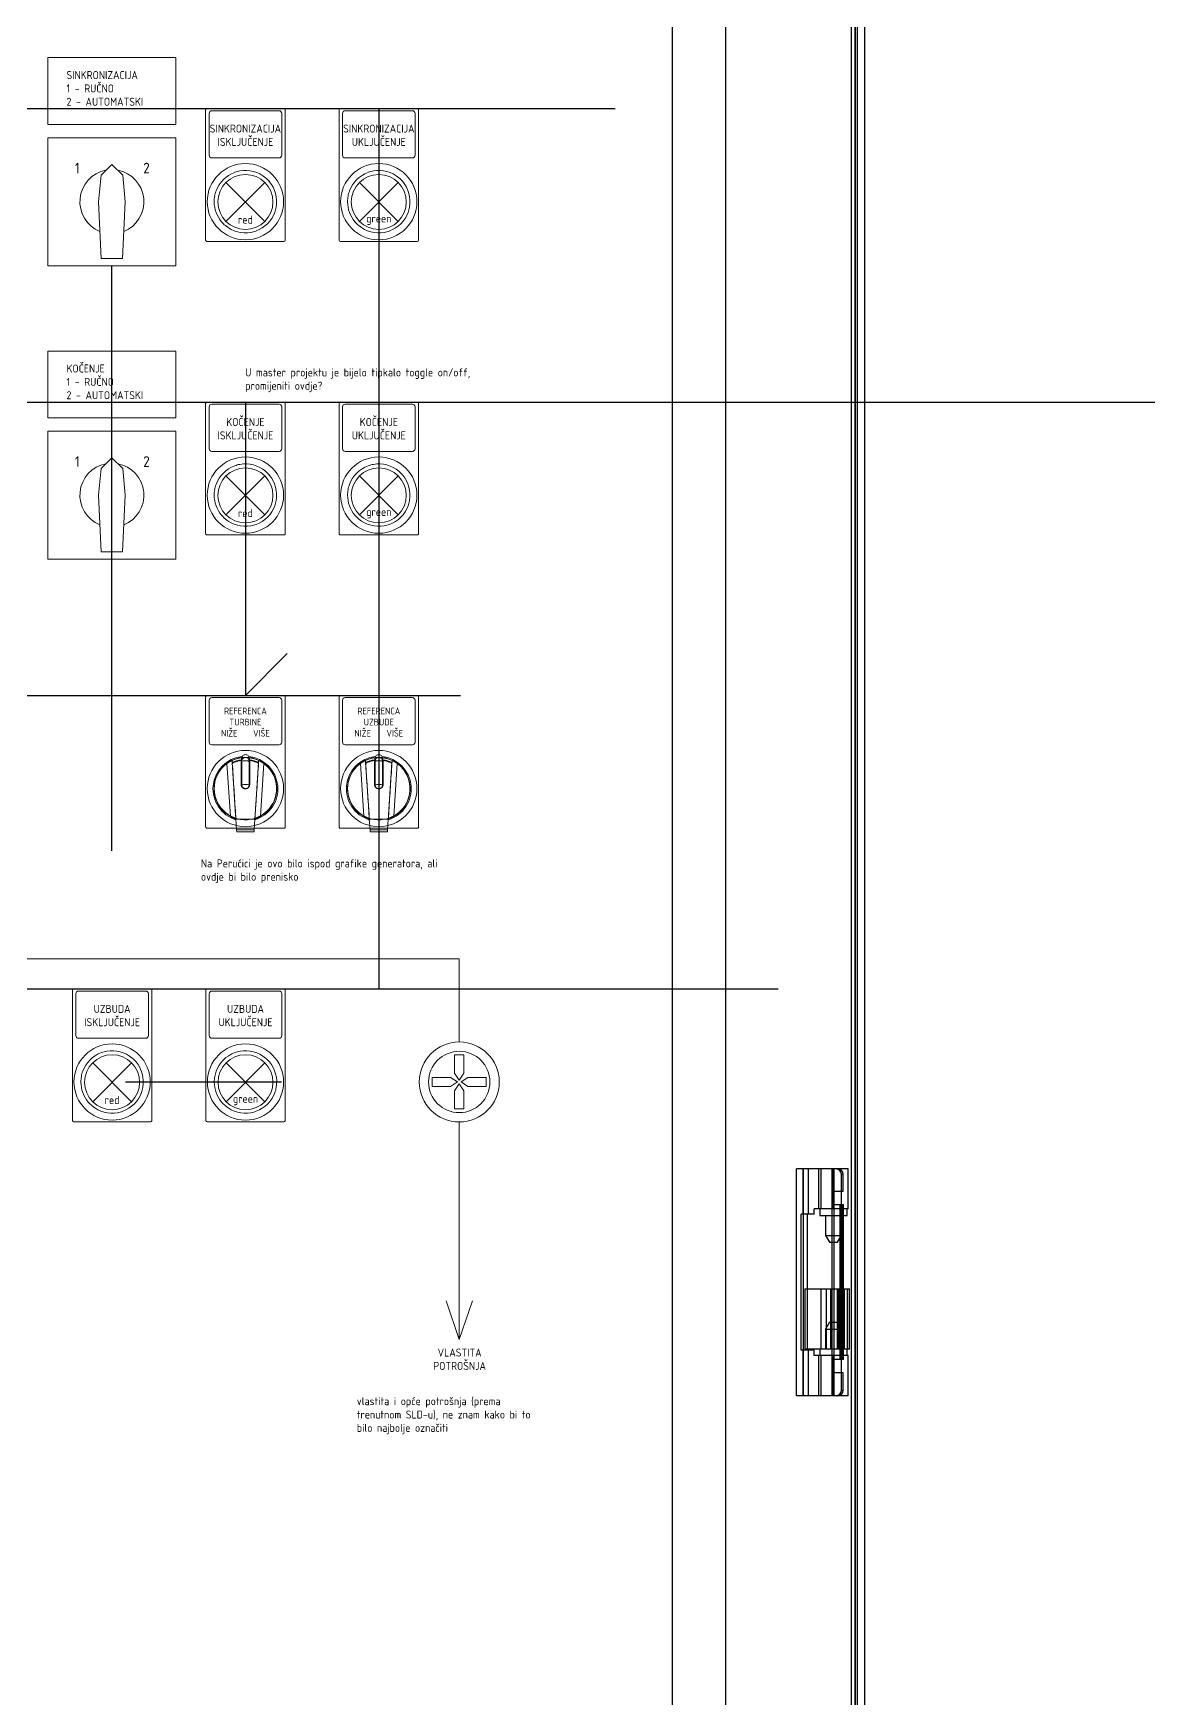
# Model space of a CAD drawing. Header units: millimetres. Extents: x 40929 to 57897, y 13592 to 43737.
# Drawn here: x 48153 to 48571, y 41068 to 41692 of the extents above; entities that cross this region are included whole.
import ezdxf
from ezdxf.enums import TextEntityAlignment as Align

# ---------------------------------------------------------------- set-up
doc = ezdxf.new("R2010")
doc.units = ezdxf.units.MM
doc.linetypes.add('ACAD_ISO03W100', pattern=[30, 12, -18])
doc.layers.add('! NO PLOT !', color=7, linetype='Continuous', true_color=0xff75dd, plot=False)
doc.layers.add('000-PI-Oprema', color=30, linetype='Continuous', lineweight=5)
for name, color, linetype in [('000-PI-ORMAR', 2, 'Continuous'), ('000-PI_TEXT', 7, 'Continuous'), ('10kV', 1, 'Continuous')]:
    doc.layers.add(name, color=color, linetype=linetype)
doc.styles.add('PI0', font='isocpeur.ttf', dxfattribs={"width": 0.9})

# ---------------------------------------------------------------- blocks, each defined once
blk = doc.blocks.new('8806000_2000x800x600')
at = {"layer": '! NO PLOT !'}
for p, q in [((-3075.82, -8.25), (-3075.82, 1831.75)), ((-3095.82, 1826.75), (-3095.82, -3.25)), ((-3049.32, 583), (-3049.32, 668)), ((-3029.87, 668), (-3049.32, 668)), ((-3046.83, 651), (-3046.83, 668)), ((-3046.63, 583), (-3046.63, 668)), ((-3044.73, 651), (-3044.73, 668)), ((-3040.97, 668), (-3040.97, 653)), ((-3040.06, 653), (-3040.06, 668)), ((-3035.95, 583), (-3035.95, 668)), ((-3035.42, 653), (-3035.42, 668)), ((-3035.2, 583), (-3035.2, 668)), ((-3032.45, 666), (-3031.8, 666)), ((-3032.45, 585), (-3032.45, 666)), ((-3031.8, 659.5), (-3031.8, 666)), ((-3029.87, 653), (-3029.87, 668)), ((-3031.8, 659.5), (-3035.95, 659.5)), ((-3032.44, 591.5), (-3032.44, 659.5)), ((-3047.56, 600), (-3047.56, 651)), ((-3042.64, 651), (-3047.56, 651)), ((-3045.1, 600), (-3045.1, 651)), ((-3029.87, 653), (-3042.64, 653)), ((-3042.64, 651), (-3042.64, 653)), ((-3040.52, 653), (-3040.52, 650.5)), ((-3040.52, 650.5), (-3030.32, 650.5)), ((-3038.37, 650.5), (-3038.37, 643.01)), ((-3031.72, 654.5), (-3035.95, 654.5)), ((-3032.87, 596.5), (-3032.87, 654.5)), ((-3032.47, 643.01), (-3032.47, 650.5)), ((-3032.15, 596.5), (-3032.15, 654.5)), ((-3031.72, 596.5), (-3031.72, 654.5)), ((-3030.32, 650.5), (-3030.32, 653)), ((-3038.37, 643.01), (-3036.92, 640.5)), ((-3038.37, 643.01), (-3032.47, 643.01)), ((-3036.92, 640.5), (-3033.92, 640.5)), ((-3033.92, 640.5), (-3032.47, 643.01)), ((-3046.12, 623), (-3046.12, 600.5)), ((-3046.12, 623), (-3029.32, 623)), ((-3040.17, 623), (-3040.17, 600.5)), ((-3038.17, 623), (-3038.17, 600.5)), ((-3036.49, 623), (-3036.49, 600.5)), ((-3036.14, 623), (-3036.14, 600.5)), ((-3033.99, 623), (-3033.99, 600.5)), ((-3033.64, 623), (-3033.64, 600.5)), ((-3033.28, 623), (-3033.28, 600.5)), ((-3032.15, 623), (-3032.15, 600.5)), ((-3031.4, 623), (-3031.4, 600.5)), ((-3031.28, 600.5), (-3031.28, 623)), ((-3030.27, 623), (-3030.27, 600.5)), ((-3029.52, 623), (-3029.52, 600.5)), ((-3036.92, 610.5), (-3038.37, 607.99)), ((-3038.37, 607.99), (-3038.37, 600.5)), ((-3038.37, 607.99), (-3032.47, 607.99)), ((-3036.92, 610.5), (-3033.92, 610.5)), ((-3032.47, 607.99), (-3033.92, 610.5)), ((-3032.47, 600.5), (-3032.47, 607.99)), ((-3042.64, 600), (-3047.56, 600)), ((-3046.83, 583), (-3046.83, 600)), ((-3046.12, 600.5), (-3029.32, 600.5)), ((-3044.73, 583), (-3044.73, 600)), ((-3042.64, 598), (-3042.64, 600)), ((-3040.52, 600.5), (-3040.52, 598)), ((-3030.32, 598), (-3030.32, 600.5)), ((-3029.87, 598), (-3042.64, 598)), ((-3040.97, 598), (-3040.97, 583)), ((-3040.06, 583), (-3040.06, 598)), ((-3031.72, 596.5), (-3035.95, 596.5)), ((-3035.42, 583), (-3035.42, 598)), ((-3029.87, 583), (-3029.87, 598)), ((-3031.8, 591.5), (-3035.95, 591.5)), ((-3031.8, 585), (-3031.8, 591.5)), ((-3029.87, 583), (-3049.32, 583)), ((-3032.45, 585), (-3031.8, 585))]:
    blk.add_line(p, q, dxfattribs=at)
for centre, start_param, end_param in [((-3034.38, 666), 4.712389, 6.283185), ((-3033.73, 666), 4.712389, 6.283185), ((-3034.38, 585), 3.141593, 4.712389), ((-3033.73, 585), 3.141593, 4.712389)]:
    blk.add_ellipse(centre, major_axis=(0, 2), ratio=0.965926, start_param=start_param, end_param=end_param, dxfattribs=at)
at = {"layer": '000-PI-ORMAR'}
for p, q in [((-3028.83, 1904), (-3028.83, -80.5)), ((-3027.33, 1904), (-3027.33, -80.5)), ((-3027.32, -80.5), (-3027.32, 1904)), ((-3026.55, 1883.5), (-3026.55, -67.5)), ((-3023.83, 1883.5), (-3023.83, -67.5))]:
    blk.add_line(p, q, dxfattribs=at)
blk = doc.blocks.new('Label_holder_rectangular')
at = {"layer": '000-PI-Oprema'}
for p, q in [((-14.9, -14.4), (-14.9, 34.400002)), ((-14.4, 34.900002), (14.4, 34.900002)), ((-13.6, 17.4), (-13.6, 33.099998)), ((-12.6, 34.099998), (12.6, 34.099998)), ((13.6, 17.4), (13.6, 33.099998)), ((14.9, -14.4), (14.9, 34.400002)), ((-12.6, 16.4), (12.6, 16.4)), ((-14.4, -14.9), (14.4, -14.9))]:
    blk.add_line(p, q, dxfattribs=at)
blk.add_circle((0, 0), 14.3, dxfattribs=at)
for centre, radius, start, end in [((-14.4, 34.4), 0.5, 89.999956, 179.999825), ((-12.6, 33.1), 1, 90.000022, 180.000087), ((12.6, 33.1), 1, 359.999913, 89.999978), ((14.4, 34.4), 0.5, 0.000175, 90.000044), ((-12.6, 17.4), 1, 180, 269.999978), ((12.6, 17.4), 1, 270.000022, 0), ((0, 0), 11.7, 109.999999, 160.000001), ((0, 0), 11.704999, 100, 110), ((0, 0), 11.7, 50, 100), ((0, 0), 11.705, 40.000001, 49.999999), ((0, 0), 11.7, 350, 40), ((0, 0), 11.7, 170, 180), ((0, 0), 11.7, 180, 220), ((0, 0), 11.705, 160, 170), ((0, 0), 11.7, 289.999999, 340.000001), ((0, 0), 11.705, 340, 350), ((0, 0), 11.705, 220.000001, 229.999999), ((0, 0), 11.7, 230, 280), ((0, 0), 11.704999, 280, 290), ((-14.4, -14.4), 0.5, 180, 270.000044), ((14.4, -14.4), 0.5, 269.999956, 0)]:
    blk.add_arc(centre, radius, start, end, dxfattribs=at)
blk = doc.blocks.new('CR22-30 AT RG 24 TV')
at = {"layer": '000-PI-Oprema', "ltscale": 0.25}
for p, q in [((42473.31, 46272.73), (42476.74, 46272.73)), ((42473.31, 46272.73), (42473.31, 46265.87)), ((42476.74, 46272.73), (42476.74, 46265.87)), ((42464.9, 46264.32), (42464.9, 46260.89)), ((42464.9, 46264.32), (42471.76, 46264.32)), ((42471.76, 46264.32), (42474.34, 46262.61)), ((42474.34, 46262.61), (42471.76, 46260.89)), ((42473.31, 46265.87), (42475.03, 46263.29)), ((42475.03, 46263.29), (42476.74, 46265.87)), ((42478.29, 46264.32), (42475.71, 46262.61)), ((42475.71, 46262.61), (42478.29, 46260.89)), ((42485.15, 46264.32), (42478.29, 46264.32)), ((42485.15, 46264.32), (42485.15, 46260.89)), ((42464.9, 46260.89), (42471.76, 46260.89)), ((42473.31, 46259.35), (42475.03, 46261.92)), ((42473.31, 46252.48), (42473.31, 46259.35)), ((42475.03, 46261.92), (42476.74, 46259.35)), ((42476.74, 46252.48), (42476.74, 46259.35)), ((42485.15, 46260.89), (42478.29, 46260.89)), ((42473.31, 46252.48), (42476.74, 46252.48))]:
    blk.add_line(p, q, dxfattribs=at)
for radius in [15, 11.5]:
    blk.add_circle((42475.03, 46262.61), radius, dxfattribs=at)

msp = doc.modelspace()

# ---------------------------------------------------------------- linework, layer by layer
at = {"layer": '! NO PLOT !', "ltscale": 0.25}
for p, q in [((47885.044, 41664.253), (48371.074, 41664.253)), ((48282.427, 41664.253), (48282.427, 41554.253)), ((48182.377, 41385.992), (48182.377, 41605.353)), ((47348.674, 41554.253), (49103.309, 41554.253)), ((48232.427, 41554.253), (48232.427, 41444.253)), ((48282.427, 41554.253), (48282.427, 41334.253)), ((48232.427, 41444.253), (48248.095, 41459.921)), ((47766.994, 41444.253), (48313.04, 41444.253)), ((47812.045, 41334.253), (48432.102, 41334.253)), ((48187.477, 41299.353), (48245.979, 41299.353))]:
    msp.add_line(p, q, dxfattribs=at)
at = {"layer": '000-PI-Oprema'}
for p, q in [((48178.332, 41639.353), (48182.377, 41643.353)), ((48182.377, 41643.353), (48186.421, 41639.353)), ((48178.332, 41639.353), (48177.377, 41629.353)), ((48187.377, 41629.353), (48186.421, 41639.353)), ((48225.143, 41636.545), (48239.71, 41621.979)), ((48239.71, 41636.545), (48225.143, 41621.979)), ((48275.143, 41636.545), (48289.71, 41621.979)), ((48289.71, 41636.545), (48275.143, 41621.979)), ((48177.377, 41629.353), (48178.377, 41608.039)), ((48186.377, 41608.039), (48187.377, 41629.353)), ((48178.377, 41608.039), (48186.377, 41608.039)), ((48178.332, 41529.344), (48182.377, 41533.344)), ((48182.377, 41533.344), (48186.421, 41529.344)), ((48178.332, 41529.344), (48177.377, 41519.344)), ((48187.377, 41519.344), (48186.421, 41529.344)), ((48225.143, 41526.536), (48239.71, 41511.97)), ((48239.71, 41526.536), (48225.143, 41511.97)), ((48275.143, 41526.536), (48289.71, 41511.97)), ((48289.71, 41526.536), (48275.143, 41511.97)), ((48177.377, 41519.344), (48178.377, 41498.031)), ((48186.377, 41498.031), (48187.377, 41519.344)), ((48178.377, 41498.031), (48186.377, 41498.031)), ((48218.827, 41426.753), (48218.827, 41442.453)), ((48246.027, 41426.753), (48246.027, 41442.453)), ((48247.327, 41409.353), (48247.327, 41443.753)), ((48267.527, 41409.353), (48267.527, 41443.753)), ((48268.827, 41426.753), (48268.827, 41442.453)), ((48296.027, 41426.753), (48296.027, 41442.453)), ((48297.327, 41409.353), (48297.327, 41443.753)), ((48219.827, 41425.753), (48245.027, 41425.753)), ((48269.827, 41425.753), (48295.027, 41425.753)), ((48225.503, 41418.747), (48225.588, 41418.808)), ((48226.795, 41398.941), (48225.503, 41418.747)), ((48225.588, 41418.808), (48225.675, 41418.869)), ((48225.675, 41418.869), (48225.762, 41418.93)), ((48225.762, 41418.93), (48225.851, 41418.991)), ((48225.851, 41418.991), (48225.941, 41419.051)), ((48225.941, 41419.051), (48226.03, 41419.11)), ((48226.03, 41419.11), (48226.12, 41419.167)), ((48226.12, 41419.167), (48226.209, 41419.223)), ((48226.209, 41419.223), (48226.296, 41419.277)), ((48226.296, 41419.277), (48226.383, 41419.329)), ((48226.383, 41419.329), (48226.467, 41419.38)), ((48226.467, 41419.38), (48226.55, 41419.428)), ((48226.55, 41419.428), (48226.63, 41419.474)), ((48226.63, 41419.474), (48226.707, 41419.517)), ((48226.707, 41419.517), (48226.781, 41419.558)), ((48226.781, 41419.558), (48226.852, 41419.596)), ((48226.852, 41419.596), (48226.919, 41419.632)), ((48226.919, 41419.632), (48226.983, 41419.666)), ((48226.983, 41419.666), (48227.045, 41419.698)), ((48227.045, 41419.698), (48227.104, 41419.728)), ((48227.104, 41419.728), (48227.159, 41419.756)), ((48227.159, 41419.756), (48227.21, 41419.781)), ((48227.21, 41419.781), (48227.256, 41419.804)), ((48227.256, 41419.804), (48227.297, 41419.824)), ((48227.297, 41419.824), (48227.333, 41419.842)), ((48227.333, 41419.842), (48227.364, 41419.856)), ((48227.364, 41419.856), (48227.389, 41419.868)), ((48227.389, 41419.868), (48227.409, 41419.878)), ((48227.409, 41419.878), (48227.422, 41419.884)), ((48227.422, 41419.884), (48227.43, 41419.888)), ((48227.43, 41419.888), (48227.433, 41419.889)), ((48227.433, 41419.883), (48227.433, 41419.889)), ((48227.435, 41419.865), (48227.433, 41419.883)), ((48227.437, 41419.834), (48227.435, 41419.865)), ((48227.439, 41419.79), (48227.437, 41419.834)), ((48227.443, 41419.733), (48227.439, 41419.79)), ((48227.448, 41419.661), (48227.443, 41419.733)), ((48227.453, 41419.576), (48227.448, 41419.661)), ((48227.46, 41419.476), (48227.453, 41419.576)), ((48227.467, 41419.362), (48227.46, 41419.476)), ((48227.476, 41419.234), (48227.467, 41419.362)), ((48227.485, 41419.091), (48227.476, 41419.234)), ((48227.488, 41419.069), (48227.485, 41419.111)), ((48228.759, 41399.556), (48227.485, 41419.091)), ((48227.491, 41419.025), (48227.488, 41419.069)), ((48227.494, 41418.981), (48227.491, 41419.025)), ((48227.497, 41418.935), (48227.494, 41418.981)), ((48227.5, 41418.888), (48227.497, 41418.935)), ((48227.503, 41418.84), (48227.5, 41418.888)), ((48227.506, 41418.791), (48227.503, 41418.84)), ((48227.506, 41418.791), (48227.792, 41418.936)), ((48227.578, 41417.686), (48227.506, 41418.791)), ((48227.65, 41416.582), (48227.578, 41417.686)), ((48227.792, 41418.936), (48228.081, 41419.072)), ((48228.081, 41419.072), (48228.375, 41419.199)), ((48228.375, 41419.199), (48228.672, 41419.318)), ((48228.672, 41419.318), (48228.973, 41419.427)), ((48228.973, 41419.427), (48229.276, 41419.527)), ((48229.276, 41419.527), (48229.582, 41419.618)), ((48229.582, 41419.618), (48229.89, 41419.699)), ((48229.89, 41419.699), (48230.201, 41419.771)), ((48230.201, 41419.771), (48230.513, 41419.834)), ((48230.513, 41419.834), (48230.827, 41419.887)), ((48230.827, 41410.873), (48230.827, 41420.166)), ((48230.927, 41410.316), (48230.927, 41420.907)), ((48231.027, 41410.098), (48231.027, 41420.716)), ((48233.827, 41410.098), (48233.827, 41420.716)), ((48233.927, 41410.316), (48233.927, 41420.907)), ((48234.027, 41410.873), (48234.027, 41420.166)), ((48234.341, 41419.834), (48234.027, 41419.887)), ((48234.653, 41419.771), (48234.341, 41419.834)), ((48234.963, 41419.699), (48234.653, 41419.771)), ((48235.272, 41419.618), (48234.963, 41419.699)), ((48235.578, 41419.527), (48235.272, 41419.618)), ((48235.881, 41419.427), (48235.578, 41419.527)), ((48236.181, 41419.318), (48235.881, 41419.427)), ((48236.094, 41399.556), (48237.368, 41419.091)), ((48236.478, 41419.199), (48236.181, 41419.318)), ((48236.772, 41419.072), (48236.478, 41419.199)), ((48237.062, 41418.936), (48236.772, 41419.072)), ((48237.347, 41418.791), (48237.062, 41418.936)), ((48237.203, 41416.582), (48237.275, 41417.686)), ((48237.275, 41417.686), (48237.347, 41418.791)), ((48237.347, 41418.791), (48237.351, 41418.84)), ((48237.351, 41418.84), (48237.354, 41418.888)), ((48237.354, 41418.888), (48237.357, 41418.935)), ((48237.357, 41418.935), (48237.36, 41418.981)), ((48237.36, 41418.981), (48237.363, 41419.025)), ((48237.363, 41419.025), (48237.366, 41419.069)), ((48237.366, 41419.069), (48237.368, 41419.111)), ((48237.368, 41419.091), (48237.378, 41419.234)), ((48237.378, 41419.234), (48237.386, 41419.362)), ((48237.386, 41419.362), (48237.393, 41419.476)), ((48237.393, 41419.476), (48237.4, 41419.576)), ((48237.4, 41419.576), (48237.405, 41419.661)), ((48237.405, 41419.661), (48237.41, 41419.733)), ((48237.41, 41419.733), (48237.414, 41419.79)), ((48237.414, 41419.79), (48237.417, 41419.834)), ((48237.417, 41419.834), (48237.419, 41419.865)), ((48237.419, 41419.865), (48237.42, 41419.883)), ((48237.423, 41419.888), (48237.42, 41419.889)), ((48237.42, 41419.883), (48237.42, 41419.889)), ((48237.431, 41419.884), (48237.423, 41419.888)), ((48237.445, 41419.878), (48237.431, 41419.884)), ((48237.464, 41419.868), (48237.445, 41419.878)), ((48237.489, 41419.856), (48237.464, 41419.868)), ((48237.52, 41419.842), (48237.489, 41419.856)), ((48237.556, 41419.824), (48237.52, 41419.842)), ((48237.597, 41419.804), (48237.556, 41419.824)), ((48237.644, 41419.781), (48237.597, 41419.804)), ((48237.694, 41419.756), (48237.644, 41419.781)), ((48237.75, 41419.728), (48237.694, 41419.756)), ((48237.808, 41419.698), (48237.75, 41419.728)), ((48237.87, 41419.666), (48237.808, 41419.698)), ((48237.935, 41419.632), (48237.87, 41419.666)), ((48238.002, 41419.596), (48237.935, 41419.632)), ((48238.072, 41419.558), (48238.002, 41419.596)), ((48238.058, 41398.941), (48239.35, 41418.747)), ((48238.146, 41419.517), (48238.072, 41419.558)), ((48238.223, 41419.474), (48238.146, 41419.517)), ((48238.303, 41419.428), (48238.223, 41419.474)), ((48238.386, 41419.38), (48238.303, 41419.428)), ((48238.471, 41419.329), (48238.386, 41419.38)), ((48238.557, 41419.277), (48238.471, 41419.329)), ((48238.645, 41419.223), (48238.557, 41419.277)), ((48238.734, 41419.167), (48238.645, 41419.223)), ((48238.823, 41419.11), (48238.734, 41419.167)), ((48238.913, 41419.051), (48238.823, 41419.11)), ((48239.002, 41418.991), (48238.913, 41419.051)), ((48239.091, 41418.93), (48239.002, 41418.991)), ((48239.179, 41418.869), (48239.091, 41418.93)), ((48239.265, 41418.808), (48239.179, 41418.869)), ((48239.35, 41418.747), (48239.265, 41418.808)), ((48275.503, 41418.747), (48275.588, 41418.808)), ((48276.795, 41398.941), (48275.503, 41418.747)), ((48275.588, 41418.808), (48275.675, 41418.869)), ((48275.675, 41418.869), (48275.762, 41418.93)), ((48275.762, 41418.93), (48275.851, 41418.991)), ((48275.851, 41418.991), (48275.941, 41419.051)), ((48275.941, 41419.051), (48276.03, 41419.11)), ((48276.03, 41419.11), (48276.12, 41419.167)), ((48276.12, 41419.167), (48276.209, 41419.223)), ((48276.209, 41419.223), (48276.296, 41419.277)), ((48276.296, 41419.277), (48276.383, 41419.329)), ((48276.383, 41419.329), (48276.467, 41419.38)), ((48276.467, 41419.38), (48276.55, 41419.428)), ((48276.55, 41419.428), (48276.63, 41419.474)), ((48276.63, 41419.474), (48276.707, 41419.517)), ((48276.707, 41419.517), (48276.781, 41419.558)), ((48276.781, 41419.558), (48276.852, 41419.596)), ((48276.852, 41419.596), (48276.919, 41419.632)), ((48276.919, 41419.632), (48276.983, 41419.666)), ((48276.983, 41419.666), (48277.045, 41419.698)), ((48277.045, 41419.698), (48277.104, 41419.728)), ((48277.104, 41419.728), (48277.159, 41419.756)), ((48277.159, 41419.756), (48277.21, 41419.781)), ((48277.21, 41419.781), (48277.256, 41419.804)), ((48277.256, 41419.804), (48277.297, 41419.824)), ((48277.297, 41419.824), (48277.333, 41419.842)), ((48277.333, 41419.842), (48277.364, 41419.856)), ((48277.364, 41419.856), (48277.389, 41419.868)), ((48277.389, 41419.868), (48277.409, 41419.878)), ((48277.409, 41419.878), (48277.422, 41419.884)), ((48277.422, 41419.884), (48277.43, 41419.888)), ((48277.43, 41419.888), (48277.433, 41419.889)), ((48277.433, 41419.883), (48277.433, 41419.889)), ((48277.435, 41419.865), (48277.433, 41419.883)), ((48277.437, 41419.834), (48277.435, 41419.865)), ((48277.439, 41419.79), (48277.437, 41419.834)), ((48277.443, 41419.733), (48277.439, 41419.79)), ((48277.448, 41419.661), (48277.443, 41419.733)), ((48277.453, 41419.576), (48277.448, 41419.661)), ((48277.46, 41419.476), (48277.453, 41419.576)), ((48277.467, 41419.362), (48277.46, 41419.476)), ((48277.476, 41419.234), (48277.467, 41419.362)), ((48277.485, 41419.091), (48277.476, 41419.234)), ((48277.488, 41419.069), (48277.485, 41419.111)), ((48278.759, 41399.556), (48277.485, 41419.091)), ((48277.491, 41419.025), (48277.488, 41419.069)), ((48277.494, 41418.981), (48277.491, 41419.025)), ((48277.497, 41418.935), (48277.494, 41418.981)), ((48277.5, 41418.888), (48277.497, 41418.935)), ((48277.503, 41418.84), (48277.5, 41418.888)), ((48277.506, 41418.791), (48277.503, 41418.84)), ((48277.506, 41418.791), (48277.792, 41418.936)), ((48277.578, 41417.686), (48277.506, 41418.791)), ((48277.65, 41416.582), (48277.578, 41417.686)), ((48277.792, 41418.936), (48278.081, 41419.072)), ((48278.081, 41419.072), (48278.375, 41419.199)), ((48278.375, 41419.199), (48278.672, 41419.318)), ((48278.672, 41419.318), (48278.973, 41419.427)), ((48278.973, 41419.427), (48279.276, 41419.527)), ((48279.276, 41419.527), (48279.582, 41419.618)), ((48279.582, 41419.618), (48279.89, 41419.699)), ((48279.89, 41419.699), (48280.201, 41419.771)), ((48280.201, 41419.771), (48280.513, 41419.834)), ((48280.513, 41419.834), (48280.827, 41419.887)), ((48280.827, 41410.873), (48280.827, 41420.166)), ((48280.927, 41410.316), (48280.927, 41420.907)), ((48281.027, 41410.098), (48281.027, 41420.716)), ((48283.827, 41410.098), (48283.827, 41420.716)), ((48283.927, 41410.316), (48283.927, 41420.907)), ((48284.027, 41410.873), (48284.027, 41420.166)), ((48284.341, 41419.834), (48284.027, 41419.887)), ((48284.653, 41419.771), (48284.341, 41419.834)), ((48284.963, 41419.699), (48284.653, 41419.771)), ((48285.272, 41419.618), (48284.963, 41419.699)), ((48285.578, 41419.527), (48285.272, 41419.618)), ((48285.881, 41419.427), (48285.578, 41419.527)), ((48286.181, 41419.318), (48285.881, 41419.427)), ((48286.094, 41399.556), (48287.368, 41419.091)), ((48286.478, 41419.199), (48286.181, 41419.318)), ((48286.772, 41419.072), (48286.478, 41419.199)), ((48287.062, 41418.936), (48286.772, 41419.072)), ((48287.347, 41418.791), (48287.062, 41418.936)), ((48287.203, 41416.582), (48287.275, 41417.686)), ((48287.275, 41417.686), (48287.347, 41418.791)), ((48287.347, 41418.791), (48287.351, 41418.84)), ((48287.351, 41418.84), (48287.354, 41418.888)), ((48287.354, 41418.888), (48287.357, 41418.935)), ((48287.357, 41418.935), (48287.36, 41418.981)), ((48287.36, 41418.981), (48287.363, 41419.025)), ((48287.363, 41419.025), (48287.366, 41419.069)), ((48287.366, 41419.069), (48287.368, 41419.111)), ((48287.368, 41419.091), (48287.378, 41419.234)), ((48287.378, 41419.234), (48287.386, 41419.362)), ((48287.386, 41419.362), (48287.393, 41419.476)), ((48287.393, 41419.476), (48287.4, 41419.576)), ((48287.4, 41419.576), (48287.405, 41419.661)), ((48287.405, 41419.661), (48287.41, 41419.733)), ((48287.41, 41419.733), (48287.414, 41419.79)), ((48287.414, 41419.79), (48287.417, 41419.834)), ((48287.417, 41419.834), (48287.419, 41419.865)), ((48287.419, 41419.865), (48287.42, 41419.883)), ((48287.423, 41419.888), (48287.42, 41419.889)), ((48287.42, 41419.883), (48287.42, 41419.889)), ((48287.431, 41419.884), (48287.423, 41419.888)), ((48287.445, 41419.878), (48287.431, 41419.884)), ((48287.464, 41419.868), (48287.445, 41419.878)), ((48287.489, 41419.856), (48287.464, 41419.868)), ((48287.52, 41419.842), (48287.489, 41419.856)), ((48287.556, 41419.824), (48287.52, 41419.842)), ((48287.597, 41419.804), (48287.556, 41419.824)), ((48287.644, 41419.781), (48287.597, 41419.804)), ((48287.694, 41419.756), (48287.644, 41419.781)), ((48287.75, 41419.728), (48287.694, 41419.756)), ((48287.808, 41419.698), (48287.75, 41419.728)), ((48287.87, 41419.666), (48287.808, 41419.698)), ((48287.935, 41419.632), (48287.87, 41419.666)), ((48288.002, 41419.596), (48287.935, 41419.632)), ((48288.072, 41419.558), (48288.002, 41419.596)), ((48288.058, 41398.941), (48289.35, 41418.747)), ((48288.146, 41419.517), (48288.072, 41419.558)), ((48288.223, 41419.474), (48288.146, 41419.517)), ((48288.303, 41419.428), (48288.223, 41419.474)), ((48288.386, 41419.38), (48288.303, 41419.428)), ((48288.471, 41419.329), (48288.386, 41419.38)), ((48288.557, 41419.277), (48288.471, 41419.329)), ((48288.645, 41419.223), (48288.557, 41419.277)), ((48288.734, 41419.167), (48288.645, 41419.223)), ((48288.823, 41419.11), (48288.734, 41419.167)), ((48288.913, 41419.051), (48288.823, 41419.11)), ((48289.002, 41418.991), (48288.913, 41419.051)), ((48289.091, 41418.93), (48289.002, 41418.991)), ((48289.179, 41418.869), (48289.091, 41418.93)), ((48289.265, 41418.808), (48289.179, 41418.869)), ((48289.35, 41418.747), (48289.265, 41418.808)), ((48227.722, 41415.478), (48227.65, 41416.582)), ((48227.794, 41414.374), (48227.722, 41415.478)), ((48227.866, 41413.27), (48227.794, 41414.374)), ((48227.938, 41412.166), (48227.866, 41413.27)), ((48228.01, 41411.062), (48227.938, 41412.166)), ((48236.843, 41411.062), (48236.915, 41412.166)), ((48236.915, 41412.166), (48236.987, 41413.27)), ((48236.987, 41413.27), (48237.059, 41414.374)), ((48237.059, 41414.374), (48237.131, 41415.478)), ((48237.131, 41415.478), (48237.203, 41416.582)), ((48277.722, 41415.478), (48277.65, 41416.582)), ((48277.794, 41414.374), (48277.722, 41415.478)), ((48277.866, 41413.27), (48277.794, 41414.374)), ((48277.938, 41412.166), (48277.866, 41413.27)), ((48278.01, 41411.062), (48277.938, 41412.166)), ((48286.843, 41411.062), (48286.915, 41412.166)), ((48286.915, 41412.166), (48286.987, 41413.27)), ((48286.987, 41413.27), (48287.059, 41414.374)), ((48287.059, 41414.374), (48287.131, 41415.478)), ((48287.131, 41415.478), (48287.203, 41416.582)), ((48228.082, 41409.959), (48228.01, 41411.062)), ((48228.154, 41408.855), (48228.082, 41409.959)), ((48228.226, 41407.752), (48228.154, 41408.855)), ((48228.298, 41406.649), (48228.226, 41407.752)), ((48228.37, 41405.546), (48228.298, 41406.649)), ((48228.442, 41404.444), (48228.37, 41405.546)), ((48230.828, 41410.801), (48230.827, 41410.873)), ((48230.833, 41410.73), (48230.828, 41410.801)), ((48230.841, 41410.658), (48230.833, 41410.73)), ((48230.852, 41410.587), (48230.841, 41410.658)), ((48230.867, 41410.517), (48230.852, 41410.587)), ((48230.884, 41410.447), (48230.867, 41410.517)), ((48230.905, 41410.379), (48230.884, 41410.447)), ((48230.929, 41410.311), (48230.905, 41410.379)), ((48230.955, 41410.244), (48230.929, 41410.311)), ((48230.985, 41410.179), (48230.955, 41410.244)), ((48231.018, 41410.115), (48230.985, 41410.179)), ((48231.053, 41410.052), (48231.018, 41410.115)), ((48231.091, 41409.992), (48231.053, 41410.052)), ((48231.132, 41409.933), (48231.091, 41409.992)), ((48231.176, 41409.875), (48231.132, 41409.933)), ((48231.222, 41409.82), (48231.176, 41409.875)), ((48231.27, 41409.767), (48231.222, 41409.82)), ((48231.321, 41409.717), (48231.27, 41409.767)), ((48231.374, 41409.668), (48231.321, 41409.717)), ((48231.429, 41409.622), (48231.374, 41409.668)), ((48231.486, 41409.579), (48231.429, 41409.622)), ((48231.545, 41409.538), (48231.486, 41409.579)), ((48231.606, 41409.5), (48231.545, 41409.538)), ((48231.668, 41409.464), (48231.606, 41409.5)), ((48231.732, 41409.431), (48231.668, 41409.464)), ((48231.798, 41409.402), (48231.732, 41409.431)), ((48231.864, 41409.375), (48231.798, 41409.402)), ((48231.932, 41409.351), (48231.864, 41409.375)), ((48232.001, 41409.331), (48231.932, 41409.351)), ((48232.071, 41409.313), (48232.001, 41409.331)), ((48232.141, 41409.299), (48232.071, 41409.313)), ((48232.212, 41409.288), (48232.141, 41409.299)), ((48232.283, 41409.279), (48232.212, 41409.288)), ((48232.355, 41409.275), (48232.283, 41409.279)), ((48232.427, 41409.273), (48232.355, 41409.275)), ((48232.427, 41409.273), (48232.498, 41409.275)), ((48232.498, 41409.275), (48232.57, 41409.279)), ((48232.57, 41409.279), (48232.641, 41409.288)), ((48232.641, 41409.288), (48232.712, 41409.299)), ((48232.712, 41409.299), (48232.783, 41409.313)), ((48232.783, 41409.313), (48232.852, 41409.331)), ((48232.852, 41409.331), (48232.921, 41409.351)), ((48232.921, 41409.351), (48232.989, 41409.375)), ((48232.989, 41409.375), (48233.056, 41409.402)), ((48233.056, 41409.402), (48233.121, 41409.431)), ((48233.121, 41409.431), (48233.185, 41409.464)), ((48233.185, 41409.464), (48233.247, 41409.5)), ((48233.247, 41409.5), (48233.308, 41409.538)), ((48233.308, 41409.538), (48233.367, 41409.579)), ((48233.367, 41409.579), (48233.424, 41409.622)), ((48233.424, 41409.622), (48233.479, 41409.668)), ((48233.479, 41409.668), (48233.532, 41409.717)), ((48233.532, 41409.717), (48233.583, 41409.767)), ((48233.583, 41409.767), (48233.632, 41409.82)), ((48233.632, 41409.82), (48233.678, 41409.875)), ((48233.678, 41409.875), (48233.721, 41409.933)), ((48233.721, 41409.933), (48233.762, 41409.992)), ((48233.762, 41409.992), (48233.8, 41410.052)), ((48233.8, 41410.052), (48233.836, 41410.115)), ((48233.836, 41410.115), (48233.868, 41410.179)), ((48233.868, 41410.179), (48233.898, 41410.244)), ((48233.898, 41410.244), (48233.925, 41410.311)), ((48233.925, 41410.311), (48233.948, 41410.379)), ((48233.948, 41410.379), (48233.969, 41410.447)), ((48233.969, 41410.447), (48233.987, 41410.517)), ((48233.987, 41410.517), (48234.001, 41410.587)), ((48234.001, 41410.587), (48234.012, 41410.658)), ((48234.012, 41410.658), (48234.02, 41410.73)), ((48234.02, 41410.73), (48234.025, 41410.801)), ((48234.025, 41410.801), (48234.027, 41410.873)), ((48236.412, 41404.444), (48236.484, 41405.546)), ((48236.484, 41405.546), (48236.556, 41406.649)), ((48236.556, 41406.649), (48236.628, 41407.752)), ((48236.628, 41407.752), (48236.699, 41408.855)), ((48236.699, 41408.855), (48236.771, 41409.959)), ((48236.771, 41409.959), (48236.843, 41411.062)), ((48278.082, 41409.959), (48278.01, 41411.062)), ((48278.154, 41408.855), (48278.082, 41409.959)), ((48278.226, 41407.752), (48278.154, 41408.855)), ((48278.298, 41406.649), (48278.226, 41407.752)), ((48278.37, 41405.546), (48278.298, 41406.649)), ((48278.442, 41404.444), (48278.37, 41405.546)), ((48280.828, 41410.801), (48280.827, 41410.873)), ((48280.833, 41410.73), (48280.828, 41410.801)), ((48280.841, 41410.658), (48280.833, 41410.73)), ((48280.852, 41410.587), (48280.841, 41410.658)), ((48280.867, 41410.517), (48280.852, 41410.587)), ((48280.884, 41410.447), (48280.867, 41410.517)), ((48280.905, 41410.379), (48280.884, 41410.447)), ((48280.929, 41410.311), (48280.905, 41410.379)), ((48280.955, 41410.244), (48280.929, 41410.311)), ((48280.985, 41410.179), (48280.955, 41410.244)), ((48281.018, 41410.115), (48280.985, 41410.179)), ((48281.053, 41410.052), (48281.018, 41410.115)), ((48281.091, 41409.992), (48281.053, 41410.052)), ((48281.132, 41409.933), (48281.091, 41409.992)), ((48281.176, 41409.875), (48281.132, 41409.933)), ((48281.222, 41409.82), (48281.176, 41409.875)), ((48281.27, 41409.767), (48281.222, 41409.82)), ((48281.321, 41409.717), (48281.27, 41409.767)), ((48281.374, 41409.668), (48281.321, 41409.717)), ((48281.429, 41409.622), (48281.374, 41409.668)), ((48281.486, 41409.579), (48281.429, 41409.622)), ((48281.545, 41409.538), (48281.486, 41409.579)), ((48281.606, 41409.5), (48281.545, 41409.538)), ((48281.668, 41409.464), (48281.606, 41409.5)), ((48281.732, 41409.431), (48281.668, 41409.464)), ((48281.798, 41409.402), (48281.732, 41409.431)), ((48281.864, 41409.375), (48281.798, 41409.402)), ((48281.932, 41409.351), (48281.864, 41409.375)), ((48282.001, 41409.331), (48281.932, 41409.351)), ((48282.071, 41409.313), (48282.001, 41409.331)), ((48282.141, 41409.299), (48282.071, 41409.313)), ((48282.212, 41409.288), (48282.141, 41409.299)), ((48282.283, 41409.279), (48282.212, 41409.288)), ((48282.355, 41409.275), (48282.283, 41409.279)), ((48282.427, 41409.273), (48282.355, 41409.275)), ((48282.427, 41409.273), (48282.498, 41409.275)), ((48282.498, 41409.275), (48282.57, 41409.279)), ((48282.57, 41409.279), (48282.641, 41409.288)), ((48282.641, 41409.288), (48282.712, 41409.299)), ((48282.712, 41409.299), (48282.783, 41409.313)), ((48282.783, 41409.313), (48282.852, 41409.331)), ((48282.852, 41409.331), (48282.921, 41409.351)), ((48282.921, 41409.351), (48282.989, 41409.375)), ((48282.989, 41409.375), (48283.056, 41409.402)), ((48283.056, 41409.402), (48283.121, 41409.431)), ((48283.121, 41409.431), (48283.185, 41409.464)), ((48283.185, 41409.464), (48283.247, 41409.5)), ((48283.247, 41409.5), (48283.308, 41409.538)), ((48283.308, 41409.538), (48283.367, 41409.579)), ((48283.367, 41409.579), (48283.424, 41409.622)), ((48283.424, 41409.622), (48283.479, 41409.668)), ((48283.479, 41409.668), (48283.532, 41409.717)), ((48283.532, 41409.717), (48283.583, 41409.767)), ((48283.583, 41409.767), (48283.632, 41409.82)), ((48283.632, 41409.82), (48283.678, 41409.875)), ((48283.678, 41409.875), (48283.721, 41409.933)), ((48283.721, 41409.933), (48283.762, 41409.992)), ((48283.762, 41409.992), (48283.8, 41410.052)), ((48283.8, 41410.052), (48283.836, 41410.115)), ((48283.836, 41410.115), (48283.868, 41410.179)), ((48283.868, 41410.179), (48283.898, 41410.244)), ((48283.898, 41410.244), (48283.925, 41410.311)), ((48283.925, 41410.311), (48283.948, 41410.379)), ((48283.948, 41410.379), (48283.969, 41410.447)), ((48283.969, 41410.447), (48283.987, 41410.517)), ((48283.987, 41410.517), (48284.001, 41410.587)), ((48284.001, 41410.587), (48284.012, 41410.658)), ((48284.012, 41410.658), (48284.02, 41410.73)), ((48284.02, 41410.73), (48284.025, 41410.801)), ((48284.025, 41410.801), (48284.027, 41410.873)), ((48286.412, 41404.444), (48286.484, 41405.546)), ((48286.484, 41405.546), (48286.556, 41406.649)), ((48286.556, 41406.649), (48286.628, 41407.752)), ((48286.628, 41407.752), (48286.699, 41408.855)), ((48286.699, 41408.855), (48286.771, 41409.959)), ((48286.771, 41409.959), (48286.843, 41411.062)), ((48226.92, 41398.873), (48226.795, 41398.941)), ((48227.049, 41398.806), (48226.92, 41398.873)), ((48227.179, 41398.74), (48227.049, 41398.806)), ((48227.31, 41398.676), (48227.179, 41398.74)), ((48228.514, 41403.341), (48228.442, 41404.444)), ((48228.585, 41402.239), (48228.514, 41403.341)), ((48228.657, 41401.136), (48228.585, 41402.239)), ((48228.729, 41400.034), (48228.657, 41401.136)), ((48228.801, 41398.932), (48228.729, 41400.034)), ((48228.841, 41398.306), (48228.759, 41399.556)), ((48228.759, 41399.556), (48228.76, 41399.556)), ((48228.873, 41397.831), (48228.801, 41398.932)), ((48235.98, 41397.831), (48236.052, 41398.932)), ((48236.013, 41398.306), (48236.094, 41399.556)), ((48236.052, 41398.932), (48236.124, 41400.034)), ((48236.093, 41399.556), (48236.094, 41399.556)), ((48236.124, 41400.034), (48236.196, 41401.136)), ((48236.196, 41401.136), (48236.268, 41402.239)), ((48236.268, 41402.239), (48236.34, 41403.341)), ((48236.34, 41403.341), (48236.412, 41404.444)), ((48237.544, 41398.676), (48237.675, 41398.74)), ((48237.675, 41398.74), (48237.805, 41398.806)), ((48237.805, 41398.806), (48237.933, 41398.873)), ((48237.933, 41398.873), (48238.058, 41398.941)), ((48276.92, 41398.873), (48276.795, 41398.941)), ((48277.049, 41398.806), (48276.92, 41398.873)), ((48277.179, 41398.74), (48277.049, 41398.806)), ((48277.31, 41398.676), (48277.179, 41398.74)), ((48278.514, 41403.341), (48278.442, 41404.444)), ((48278.585, 41402.239), (48278.514, 41403.341)), ((48278.657, 41401.136), (48278.585, 41402.239)), ((48278.729, 41400.034), (48278.657, 41401.136)), ((48278.801, 41398.932), (48278.729, 41400.034)), ((48278.841, 41398.306), (48278.759, 41399.556)), ((48278.759, 41399.556), (48278.76, 41399.556)), ((48278.873, 41397.831), (48278.801, 41398.932)), ((48285.98, 41397.831), (48286.052, 41398.932)), ((48286.013, 41398.306), (48286.094, 41399.556)), ((48286.052, 41398.932), (48286.124, 41400.034)), ((48286.093, 41399.556), (48286.094, 41399.556)), ((48286.124, 41400.034), (48286.196, 41401.136)), ((48286.196, 41401.136), (48286.268, 41402.239)), ((48286.268, 41402.239), (48286.34, 41403.341)), ((48286.34, 41403.341), (48286.412, 41404.444)), ((48287.544, 41398.676), (48287.675, 41398.74)), ((48287.675, 41398.74), (48287.805, 41398.806)), ((48287.805, 41398.806), (48287.933, 41398.873)), ((48287.933, 41398.873), (48288.058, 41398.941)), ((48227.44, 41398.613), (48227.31, 41398.676)), ((48227.57, 41398.554), (48227.44, 41398.613)), ((48227.697, 41398.497), (48227.57, 41398.554)), ((48227.821, 41398.443), (48227.697, 41398.497)), ((48227.94, 41398.393), (48227.821, 41398.443)), ((48228.054, 41398.347), (48227.94, 41398.393)), ((48228.162, 41398.304), (48228.054, 41398.347)), ((48228.237, 41398.274), (48228.162, 41398.304)), ((48228.309, 41398.243), (48228.237, 41398.274)), ((48228.377, 41398.211), (48228.309, 41398.243)), ((48228.441, 41398.177), (48228.377, 41398.211)), ((48228.501, 41398.142), (48228.441, 41398.177)), ((48228.556, 41398.104), (48228.501, 41398.142)), ((48228.607, 41398.065), (48228.556, 41398.104)), ((48228.654, 41398.022), (48228.607, 41398.065)), ((48228.696, 41397.977), (48228.654, 41398.022)), ((48228.734, 41397.928), (48228.696, 41397.977)), ((48228.768, 41397.875), (48228.734, 41397.928)), ((48228.798, 41397.82), (48228.768, 41397.875)), ((48228.823, 41397.762), (48228.798, 41397.82)), ((48228.845, 41397.7), (48228.823, 41397.762)), ((48228.872, 41397.824), (48228.841, 41398.306)), ((48228.841, 41398.306), (48228.842, 41398.306)), ((48228.862, 41397.634), (48228.845, 41397.7)), ((48228.877, 41397.565), (48228.862, 41397.634)), ((48229.126, 41393.931), (48228.872, 41397.824)), ((48228.872, 41397.824), (48235.981, 41397.824)), ((48228.873, 41397.831), (48235.98, 41397.831)), ((48228.889, 41397.492), (48228.877, 41397.565)), ((48228.898, 41397.415), (48228.889, 41397.492)), ((48228.904, 41397.336), (48228.898, 41397.415)), ((48229.18, 41393.104), (48229.126, 41393.931)), ((48229.126, 41393.931), (48235.727, 41393.931)), ((48229.18, 41393.104), (48235.673, 41393.104)), ((48235.673, 41393.104), (48235.727, 41393.931)), ((48235.727, 41393.931), (48235.981, 41397.824)), ((48235.949, 41397.336), (48235.956, 41397.415)), ((48235.956, 41397.415), (48235.965, 41397.491)), ((48235.965, 41397.491), (48235.976, 41397.565)), ((48235.976, 41397.565), (48235.991, 41397.635)), ((48235.981, 41397.824), (48236.013, 41398.306)), ((48235.991, 41397.635), (48236.009, 41397.701)), ((48236.009, 41397.701), (48236.031, 41397.763)), ((48236.011, 41398.306), (48236.013, 41398.306)), ((48236.031, 41397.763), (48236.056, 41397.821)), ((48236.056, 41397.821), (48236.085, 41397.876)), ((48236.085, 41397.876), (48236.119, 41397.927)), ((48236.119, 41397.927), (48236.157, 41397.976)), ((48236.157, 41397.976), (48236.2, 41398.022)), ((48236.2, 41398.022), (48236.247, 41398.065)), ((48236.247, 41398.065), (48236.298, 41398.105)), ((48236.298, 41398.105), (48236.354, 41398.142)), ((48236.354, 41398.142), (48236.413, 41398.178)), ((48236.413, 41398.178), (48236.477, 41398.211)), ((48236.477, 41398.211), (48236.544, 41398.243)), ((48236.544, 41398.243), (48236.616, 41398.274)), ((48236.616, 41398.274), (48236.691, 41398.304)), ((48236.691, 41398.304), (48236.799, 41398.347)), ((48236.799, 41398.347), (48236.913, 41398.393)), ((48236.913, 41398.393), (48237.033, 41398.443)), ((48237.033, 41398.443), (48237.156, 41398.497)), ((48237.156, 41398.497), (48237.283, 41398.554)), ((48237.283, 41398.554), (48237.413, 41398.613)), ((48237.413, 41398.613), (48237.544, 41398.676)), ((48277.44, 41398.613), (48277.31, 41398.676)), ((48277.57, 41398.554), (48277.44, 41398.613)), ((48277.697, 41398.497), (48277.57, 41398.554)), ((48277.821, 41398.443), (48277.697, 41398.497)), ((48277.94, 41398.393), (48277.821, 41398.443)), ((48278.054, 41398.347), (48277.94, 41398.393)), ((48278.162, 41398.304), (48278.054, 41398.347)), ((48278.237, 41398.274), (48278.162, 41398.304)), ((48278.309, 41398.243), (48278.237, 41398.274)), ((48278.377, 41398.211), (48278.309, 41398.243)), ((48278.441, 41398.177), (48278.377, 41398.211)), ((48278.501, 41398.142), (48278.441, 41398.177)), ((48278.556, 41398.104), (48278.501, 41398.142)), ((48278.607, 41398.065), (48278.556, 41398.104)), ((48278.654, 41398.022), (48278.607, 41398.065)), ((48278.696, 41397.977), (48278.654, 41398.022)), ((48278.734, 41397.928), (48278.696, 41397.977)), ((48278.768, 41397.875), (48278.734, 41397.928)), ((48278.798, 41397.82), (48278.768, 41397.875)), ((48278.823, 41397.762), (48278.798, 41397.82)), ((48278.845, 41397.7), (48278.823, 41397.762)), ((48278.872, 41397.824), (48278.841, 41398.306)), ((48278.841, 41398.306), (48278.842, 41398.306)), ((48278.862, 41397.634), (48278.845, 41397.7)), ((48278.877, 41397.565), (48278.862, 41397.634)), ((48279.126, 41393.931), (48278.872, 41397.824)), ((48278.872, 41397.824), (48285.981, 41397.824)), ((48278.873, 41397.831), (48285.98, 41397.831)), ((48278.889, 41397.492), (48278.877, 41397.565)), ((48278.898, 41397.415), (48278.889, 41397.492)), ((48278.904, 41397.336), (48278.898, 41397.415)), ((48279.18, 41393.104), (48279.126, 41393.931)), ((48279.126, 41393.931), (48285.727, 41393.931)), ((48279.18, 41393.104), (48285.673, 41393.104)), ((48285.673, 41393.104), (48285.727, 41393.931)), ((48285.727, 41393.931), (48285.981, 41397.824)), ((48285.949, 41397.336), (48285.956, 41397.415)), ((48285.956, 41397.415), (48285.965, 41397.491)), ((48285.965, 41397.491), (48285.976, 41397.565)), ((48285.976, 41397.565), (48285.991, 41397.635)), ((48285.981, 41397.824), (48286.013, 41398.306)), ((48285.991, 41397.635), (48286.009, 41397.701)), ((48286.009, 41397.701), (48286.031, 41397.763)), ((48286.011, 41398.306), (48286.013, 41398.306)), ((48286.031, 41397.763), (48286.056, 41397.821)), ((48286.056, 41397.821), (48286.085, 41397.876)), ((48286.085, 41397.876), (48286.119, 41397.927)), ((48286.119, 41397.927), (48286.157, 41397.976)), ((48286.157, 41397.976), (48286.2, 41398.022)), ((48286.2, 41398.022), (48286.247, 41398.065)), ((48286.247, 41398.065), (48286.298, 41398.105)), ((48286.298, 41398.105), (48286.354, 41398.142)), ((48286.354, 41398.142), (48286.413, 41398.178)), ((48286.413, 41398.178), (48286.477, 41398.211)), ((48286.477, 41398.211), (48286.544, 41398.243)), ((48286.544, 41398.243), (48286.616, 41398.274)), ((48286.616, 41398.274), (48286.691, 41398.304)), ((48286.691, 41398.304), (48286.799, 41398.347)), ((48286.799, 41398.347), (48286.913, 41398.393)), ((48286.913, 41398.393), (48287.033, 41398.443)), ((48287.033, 41398.443), (48287.156, 41398.497)), ((48287.156, 41398.497), (48287.283, 41398.554)), ((48287.283, 41398.554), (48287.413, 41398.613)), ((48287.413, 41398.613), (48287.544, 41398.676)), ((48175.177, 41306.536), (48189.744, 41291.97)), ((48189.744, 41306.536), (48175.177, 41291.97)), ((48225.177, 41306.536), (48239.744, 41291.97)), ((48239.744, 41306.536), (48225.177, 41291.97))]:
    msp.add_line(p, q, dxfattribs=at)
for points in [[(48158.377, 41683.353), (48206.377, 41683.353), (48206.377, 41658.353), (48158.377, 41658.353)], [(48158.377, 41605.353), (48206.377, 41605.353), (48206.377, 41653.353), (48158.377, 41653.353)], [(48158.377, 41573.344), (48206.377, 41573.344), (48206.377, 41548.344), (48158.377, 41548.344)], [(48158.377, 41495.344), (48206.377, 41495.344), (48206.377, 41543.344), (48158.377, 41543.344)]]:
    msp.add_lwpolyline(points, close=True, dxfattribs=at)
for points in [[(48231.143, 41421.276), (48231.056, 41421.002), (48231.027, 41420.716)], [(48233.827, 41419.633), (48233.8, 41419.905), (48233.72, 41420.167), (48233.591, 41420.409), (48233.417, 41420.62), (48233.204, 41420.794), (48232.962, 41420.923), (48232.7, 41421.002), (48232.427, 41421.029), (48232.154, 41421.002), (48231.891, 41420.923), (48231.649, 41420.794), (48231.437, 41420.62), (48231.263, 41420.409), (48231.133, 41420.167), (48231.054, 41419.905), (48231.027, 41419.633)], [(48233.827, 41419.633), (48233.8, 41419.649), (48233.72, 41419.665), (48233.591, 41419.679), (48233.417, 41419.692), (48233.204, 41419.702), (48232.962, 41419.71), (48232.7, 41419.714), (48232.427, 41419.716), (48232.154, 41419.714), (48231.891, 41419.71), (48231.649, 41419.702), (48231.437, 41419.692), (48231.263, 41419.679), (48231.133, 41419.665), (48231.054, 41419.649), (48231.027, 41419.633)], [(48233.711, 41421.276), (48233.579, 41421.496), (48233.405, 41421.689), (48233.194, 41421.846), (48232.955, 41421.963), (48232.696, 41422.035), (48232.427, 41422.06), (48232.158, 41422.035), (48231.898, 41421.963), (48231.659, 41421.846), (48231.448, 41421.689), (48231.274, 41421.496), (48231.143, 41421.276)], [(48233.827, 41420.716), (48233.797, 41421.002), (48233.711, 41421.276)], [(48281.143, 41421.276), (48281.056, 41421.002), (48281.027, 41420.716)], [(48283.827, 41419.633), (48283.8, 41419.905), (48283.72, 41420.167), (48283.591, 41420.409), (48283.417, 41420.62), (48283.204, 41420.794), (48282.962, 41420.923), (48282.7, 41421.002), (48282.427, 41421.029), (48282.154, 41421.002), (48281.891, 41420.923), (48281.649, 41420.794), (48281.437, 41420.62), (48281.263, 41420.409), (48281.133, 41420.167), (48281.054, 41419.905), (48281.027, 41419.633)], [(48283.827, 41419.633), (48283.8, 41419.649), (48283.72, 41419.665), (48283.591, 41419.679), (48283.417, 41419.692), (48283.204, 41419.702), (48282.962, 41419.71), (48282.7, 41419.714), (48282.427, 41419.716), (48282.154, 41419.714), (48281.891, 41419.71), (48281.649, 41419.702), (48281.437, 41419.692), (48281.263, 41419.679), (48281.133, 41419.665), (48281.054, 41419.649), (48281.027, 41419.633)], [(48283.711, 41421.276), (48283.579, 41421.496), (48283.405, 41421.689), (48283.194, 41421.846), (48282.955, 41421.963), (48282.696, 41422.035), (48282.427, 41422.06), (48282.158, 41422.035), (48281.898, 41421.963), (48281.659, 41421.846), (48281.448, 41421.689), (48281.274, 41421.496), (48281.143, 41421.276)], [(48283.827, 41420.716), (48283.797, 41421.002), (48283.711, 41421.276)], [(48233.827, 41410.749), (48233.8, 41410.765), (48233.72, 41410.78), (48233.591, 41410.795), (48233.417, 41410.807), (48233.204, 41410.818), (48232.962, 41410.825), (48232.7, 41410.83), (48232.427, 41410.832), (48232.154, 41410.83), (48231.891, 41410.825), (48231.649, 41410.818), (48231.437, 41410.807), (48231.263, 41410.795), (48231.133, 41410.78), (48231.054, 41410.765), (48231.027, 41410.749)], [(48231.027, 41410.749), (48231.054, 41410.476), (48231.133, 41410.214), (48231.263, 41409.972), (48231.437, 41409.76), (48231.649, 41409.587), (48231.891, 41409.458), (48232.154, 41409.378), (48232.427, 41409.351), (48232.7, 41409.378), (48232.962, 41409.458), (48233.204, 41409.587), (48233.417, 41409.76), (48233.591, 41409.972), (48233.72, 41410.214), (48233.8, 41410.476), (48233.827, 41410.749)], [(48283.827, 41410.749), (48283.8, 41410.765), (48283.72, 41410.78), (48283.591, 41410.795), (48283.417, 41410.807), (48283.204, 41410.818), (48282.962, 41410.825), (48282.7, 41410.83), (48282.427, 41410.832), (48282.154, 41410.83), (48281.891, 41410.825), (48281.649, 41410.818), (48281.437, 41410.807), (48281.263, 41410.795), (48281.133, 41410.78), (48281.054, 41410.765), (48281.027, 41410.749)], [(48281.027, 41410.749), (48281.054, 41410.476), (48281.133, 41410.214), (48281.263, 41409.972), (48281.437, 41409.76), (48281.649, 41409.587), (48281.891, 41409.458), (48282.154, 41409.378), (48282.427, 41409.351), (48282.7, 41409.378), (48282.962, 41409.458), (48283.204, 41409.587), (48283.417, 41409.76), (48283.591, 41409.972), (48283.72, 41410.214), (48283.8, 41410.476), (48283.827, 41410.749)]]:
    msp.add_lwpolyline(points, dxfattribs=at)
for centre, radius in [((48232.427, 41629.262), 10.3), ((48282.427, 41629.262), 10.3), ((48232.427, 41519.253), 10.3), ((48282.427, 41519.253), 10.3), ((48232.427, 41409.353), 14.3), ((48282.427, 41409.353), 14.3), ((48182.461, 41299.253), 10.3), ((48232.461, 41299.253), 10.3)]:
    msp.add_circle(centre, radius, dxfattribs=at)
at = {"layer": '000-PI-Oprema', "ltscale": 0.25}
for centre in [(48232.427, 41409.353), (48282.427, 41409.353)]:
    msp.add_circle(centre, 11.7, dxfattribs=at)
at = {"layer": '000-PI-Oprema'}
for centre, radius, start, end in [((48182.377, 41629.353), 12, 100.731385, 248.090778), ((48182.377, 41629.353), 12, 291.909222, 79.268615), ((48182.377, 41519.344), 12, 100.731385, 248.090778), ((48182.377, 41519.344), 12, 291.909222, 79.268615), ((48219.827, 41426.753), 1, 180, 269.999978), ((48245.027, 41426.753), 1, 270.000022, 0), ((48269.827, 41426.753), 1, 180, 269.999978), ((48295.027, 41426.753), 1, 270.000022, 0), ((48232.427, 41409.253), 12.15, 95.918527, 252.93658), ((48232.427, 41409.253), 11.75, 126.10206, 241.360733), ((48232.427, 41409.253), 11.75, 97.334369, 115.150161), ((48232.427, 41409.273), 11.01, 98.356288, 116.669825), ((48232.427, 41409.253), 11.01, 116.662468, 116.669824), ((48232.427, 41409.253), 11.01, 97.830631, 98.356288), ((48232.427, 41409.253), 11.75, 96.769534, 97.334369), ((48232.427, 41409.253), 12.15, 287.063391, 84.081473), ((48232.427, 41409.253), 11.75, 64.849839, 83.230464), ((48232.427, 41409.253), 11.01, 81.643712, 82.169369), ((48232.427, 41409.273), 11.01, 63.330175, 81.643712), ((48232.427, 41409.253), 11.01, 63.330176, 63.337532), ((48232.427, 41409.253), 11.75, 298.639267, 53.89794), ((48282.427, 41409.253), 12.15, 95.918527, 252.93658), ((48282.427, 41409.253), 11.75, 126.10206, 241.360733), ((48282.427, 41409.253), 11.75, 97.334369, 115.150161), ((48282.427, 41409.273), 11.01, 98.356288, 116.669825), ((48282.427, 41409.253), 11.01, 116.662468, 116.669824), ((48282.427, 41409.253), 11.01, 97.830631, 98.356288), ((48282.427, 41409.253), 11.75, 96.769534, 97.334369), ((48282.427, 41409.253), 12.15, 287.063391, 84.081473), ((48282.427, 41409.253), 11.75, 64.849839, 83.230464), ((48282.427, 41409.253), 11.01, 81.643712, 82.169369), ((48282.427, 41409.273), 11.01, 63.330175, 81.643712), ((48282.427, 41409.253), 11.01, 63.330176, 63.337532), ((48282.427, 41409.253), 11.75, 298.639267, 53.89794)]:
    msp.add_arc(centre, radius, start, end, dxfattribs=at)
at = {"layer": '10kV', "lineweight": 9, "ltscale": 0.25}
for p, q in [((48312.574, 41345.533), (48132.477, 41345.533)), ((48312.574, 41345.533), (48312.574, 41314.353)), ((48312.574, 41284.353), (48312.574, 41202.773)), ((48312.574, 41202.773), (48307.663, 41217.28)), ((48312.574, 41202.773), (48317.485, 41217.28))]:
    msp.add_line(p, q, dxfattribs=at)

# ---------------------------------------------------------------- block references
msp.add_blockref('8806000_2000x800x600', (51488.26, 40598.754))
at = {"layer": '000-PI-Oprema', "linetype": 'ACAD_ISO03W100', "lineweight": 25, "ltscale": 0.25, "transparency": 33554687}
for p in [(48232.427, 41629.362), (48282.427, 41629.362), (48232.427, 41519.353), (48282.427, 41519.353), (48182.461, 41299.353), (48232.461, 41299.353)]:
    msp.add_blockref('Label_holder_rectangular', p, dxfattribs=at)
at = {"layer": '000-PI-Oprema', "linetype": 'ACAD_ISO03W100', "lineweight": 25, "ltscale": 0.25}
for p in [(48232.427, 41409.353), (48282.427, 41409.353)]:
    msp.add_blockref('Label_holder_rectangular', p, dxfattribs=at)
at = {"layer": '000-PI-Oprema', "xscale": -1, "rotation": 180}
msp.add_blockref('CR22-30 AT RG 24 TV', (5837.548, 87561.961), dxfattribs=at)

# ---------------------------------------------------------------- texts
at = {"layer": '! NO PLOT !', "char_height": 3, "width": 27.82747, "attachment_point": 5, "style": 'PI0'}
for s, insert in [('{\\fISOCPEUR|b0|i0|c238|p34;red}', (48232.427, 41622.608)), ('{\\fISOCPEUR|b0|i0|c238|p34;green}', (48282.427, 41622.608)), ('{\\fISOCPEUR|b0|i0|c238|p34;red}', (48232.427, 41512.6)), ('{\\fISOCPEUR|b0|i0|c238|p34;green}', (48282.427, 41512.6)), ('{\\fISOCPEUR|b0|i0|c238|p34;red}', (48182.461, 41292.6)), ('{\\fISOCPEUR|b0|i0|c238|p34;green}', (48232.461, 41292.6))]:
    msp.add_mtext(s, dxfattribs=dict(at, insert=insert))
at = {"layer": '! NO PLOT !', "ltscale": 0.25, "char_height": 3, "attachment_point": 1, "style": 'PI0'}
for s, insert, width in [('{\\fISOCPEUR|b0|i0|c238|p34;U master projektu je bijelo tipkalo toggle on/off, promijeniti ovdje?}', (48232.343, 41566.853), 94.65751), ('{\\fISOCPEUR|b0|i0|c238|p34;Na Perućici je ovo bilo ispod grafike generatora, ali ovdje bi bilo prenisko}', (48215.744, 41382.799), 94.65751), ('{\\fISOCPEUR|b0|i0|c238|p34;vlastita i opće potrošnja (prema trenutnom SLD-u), ne znam kako bi to bilo najbolje označiti}', (48274.17, 41181.19), 69.20333)]:
    msp.add_mtext(s, dxfattribs=dict(at, insert=insert, width=width))
at = {"layer": '000-PI-Oprema', "style": 'PI0', "width": 0.9}
for s, p in [('1', (48169.412, 41641.956)), ('2', (48195.341, 41641.956)), ('1', (48169.412, 41531.947)), ('2', (48195.341, 41531.947))]:
    msp.add_text(s, height=4, dxfattribs=at).set_placement(p, align=Align.MIDDLE_CENTER)
at = {"layer": '000-PI_TEXT', "linetype": 'Continuous', "char_height": 3, "width": 58.2158, "attachment_point": 4, "style": 'PI0'}
for s, insert in [('{\\fISOCPEUR|b0|i0|c238|p34;SINKRONIZACIJA\\P}1 - {\\fISOCPEUR|b0|i0|c238|p34;RUČNO}\\P{\\fISOCPEUR|b0|i0|c238|p34;2} - {\\fISOCPEUR|b0|i0|c238|p34;AUTOMATSKI}', (48165.372, 41671.819)), ('{\\fISOCPEUR|b0|i0|c238|p34;KOČENJE\\P}1 - {\\fISOCPEUR|b0|i0|c238|p34;RUČNO}\\P{\\fISOCPEUR|b0|i0|c238|p34;2} - {\\fISOCPEUR|b0|i0|c238|p34;AUTOMATSKI}', (48165.372, 41561.811))]:
    msp.add_mtext(s, dxfattribs=dict(at, insert=insert))
at = {"layer": '000-PI_TEXT', "width": 24.5, "attachment_point": 5, "style": 'PI0'}
for s, insert, char_height in [('{\\fISOCPEUR|b0|i0|c238|p34;SINKRONIZACIJA ISKLJUČENJE}', (48232.427, 41654.262), 3), ('{\\fISOCPEUR|b0|i0|c238|p34;SINKRONIZACIJA UKLJUČENJE}', (48282.427, 41654.262), 3), ('{\\fISOCPEUR|b0|i0|c238|p34;KOČENJE ISKLJUČENJE}', (48232.427, 41544.253), 3), ('{\\fISOCPEUR|b0|i0|c238|p34;KOČENJE UKLJUČENJE}', (48282.427, 41544.253), 3), ('REFERENCA\\PTURBINE\\PNIŽE    VIŠE ', (48232.427, 41434.253), 2.5), ('{\\fISOCPEUR|b0|i0|c238|p34;REFERENCA\\PUZBUDE}\\PNIŽE    VIŠE ', (48282.427, 41434.253), 2.5), ('{\\fISOCPEUR|b0|i0|c238|p34;UZBUDA\\PISKLJUČENJE}', (48182.461, 41324.253), 3), ('{\\fISOCPEUR|b0|i0|c238|p34;UZBUDA\\PUKLJUČENJE}', (48232.461, 41324.253), 3), ('{\\fISOCPEUR|b0|i0|c238|p34;VLASTITA POTROŠNJA}', (48312.717, 41195.414), 3)]:
    msp.add_mtext(s, dxfattribs=dict(at, insert=insert, char_height=char_height))

doc.saveas('drawing.dxf')
